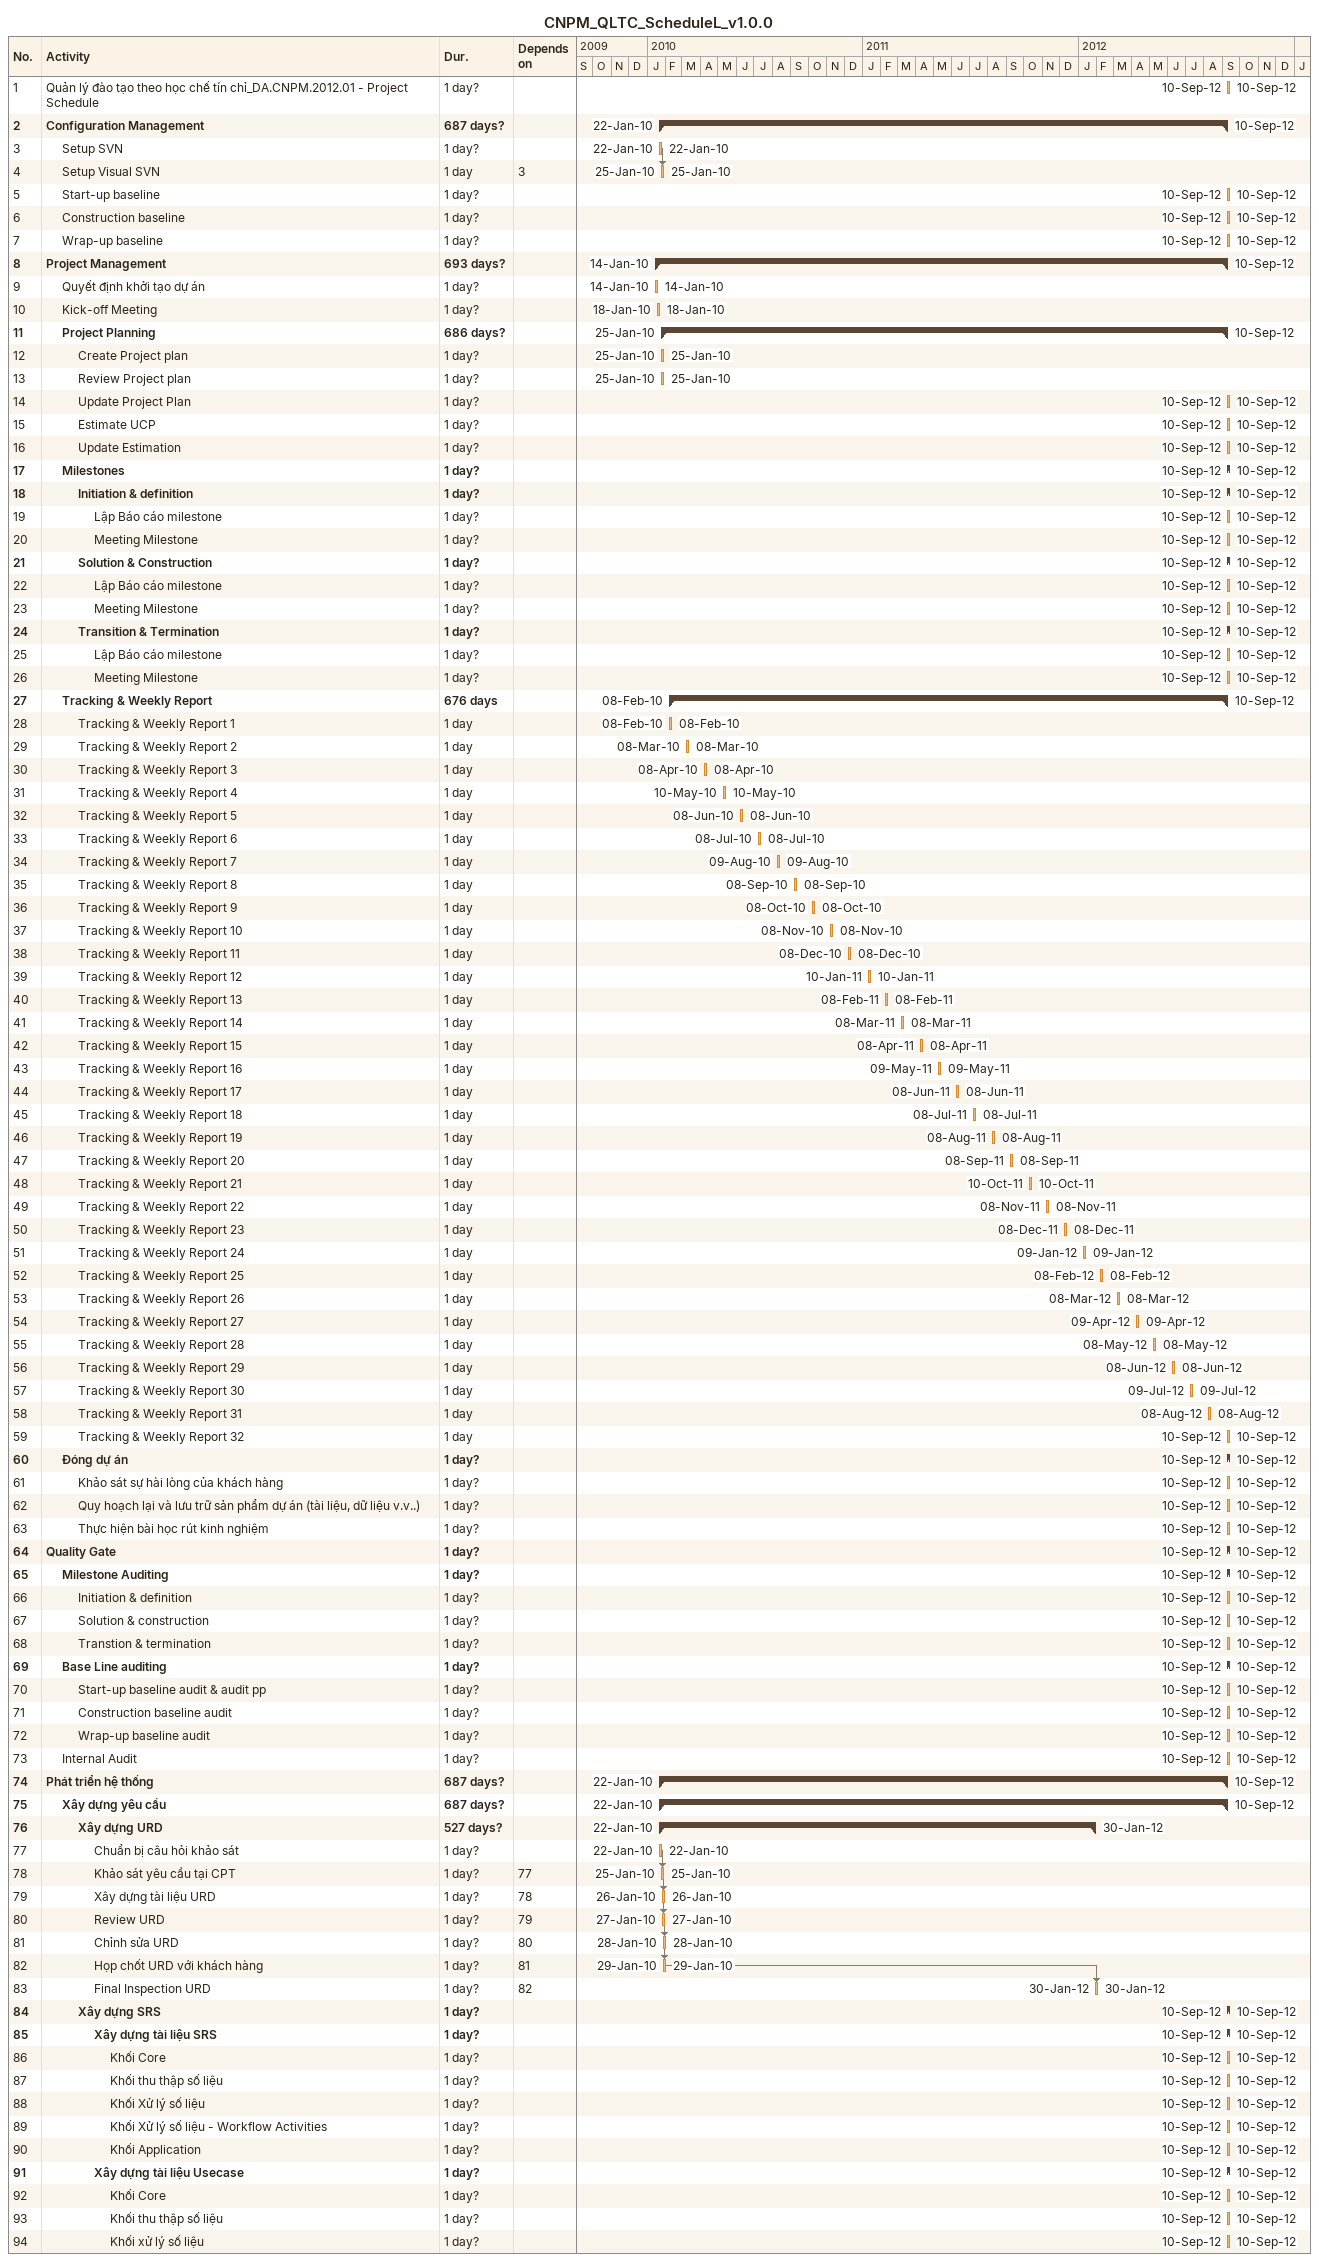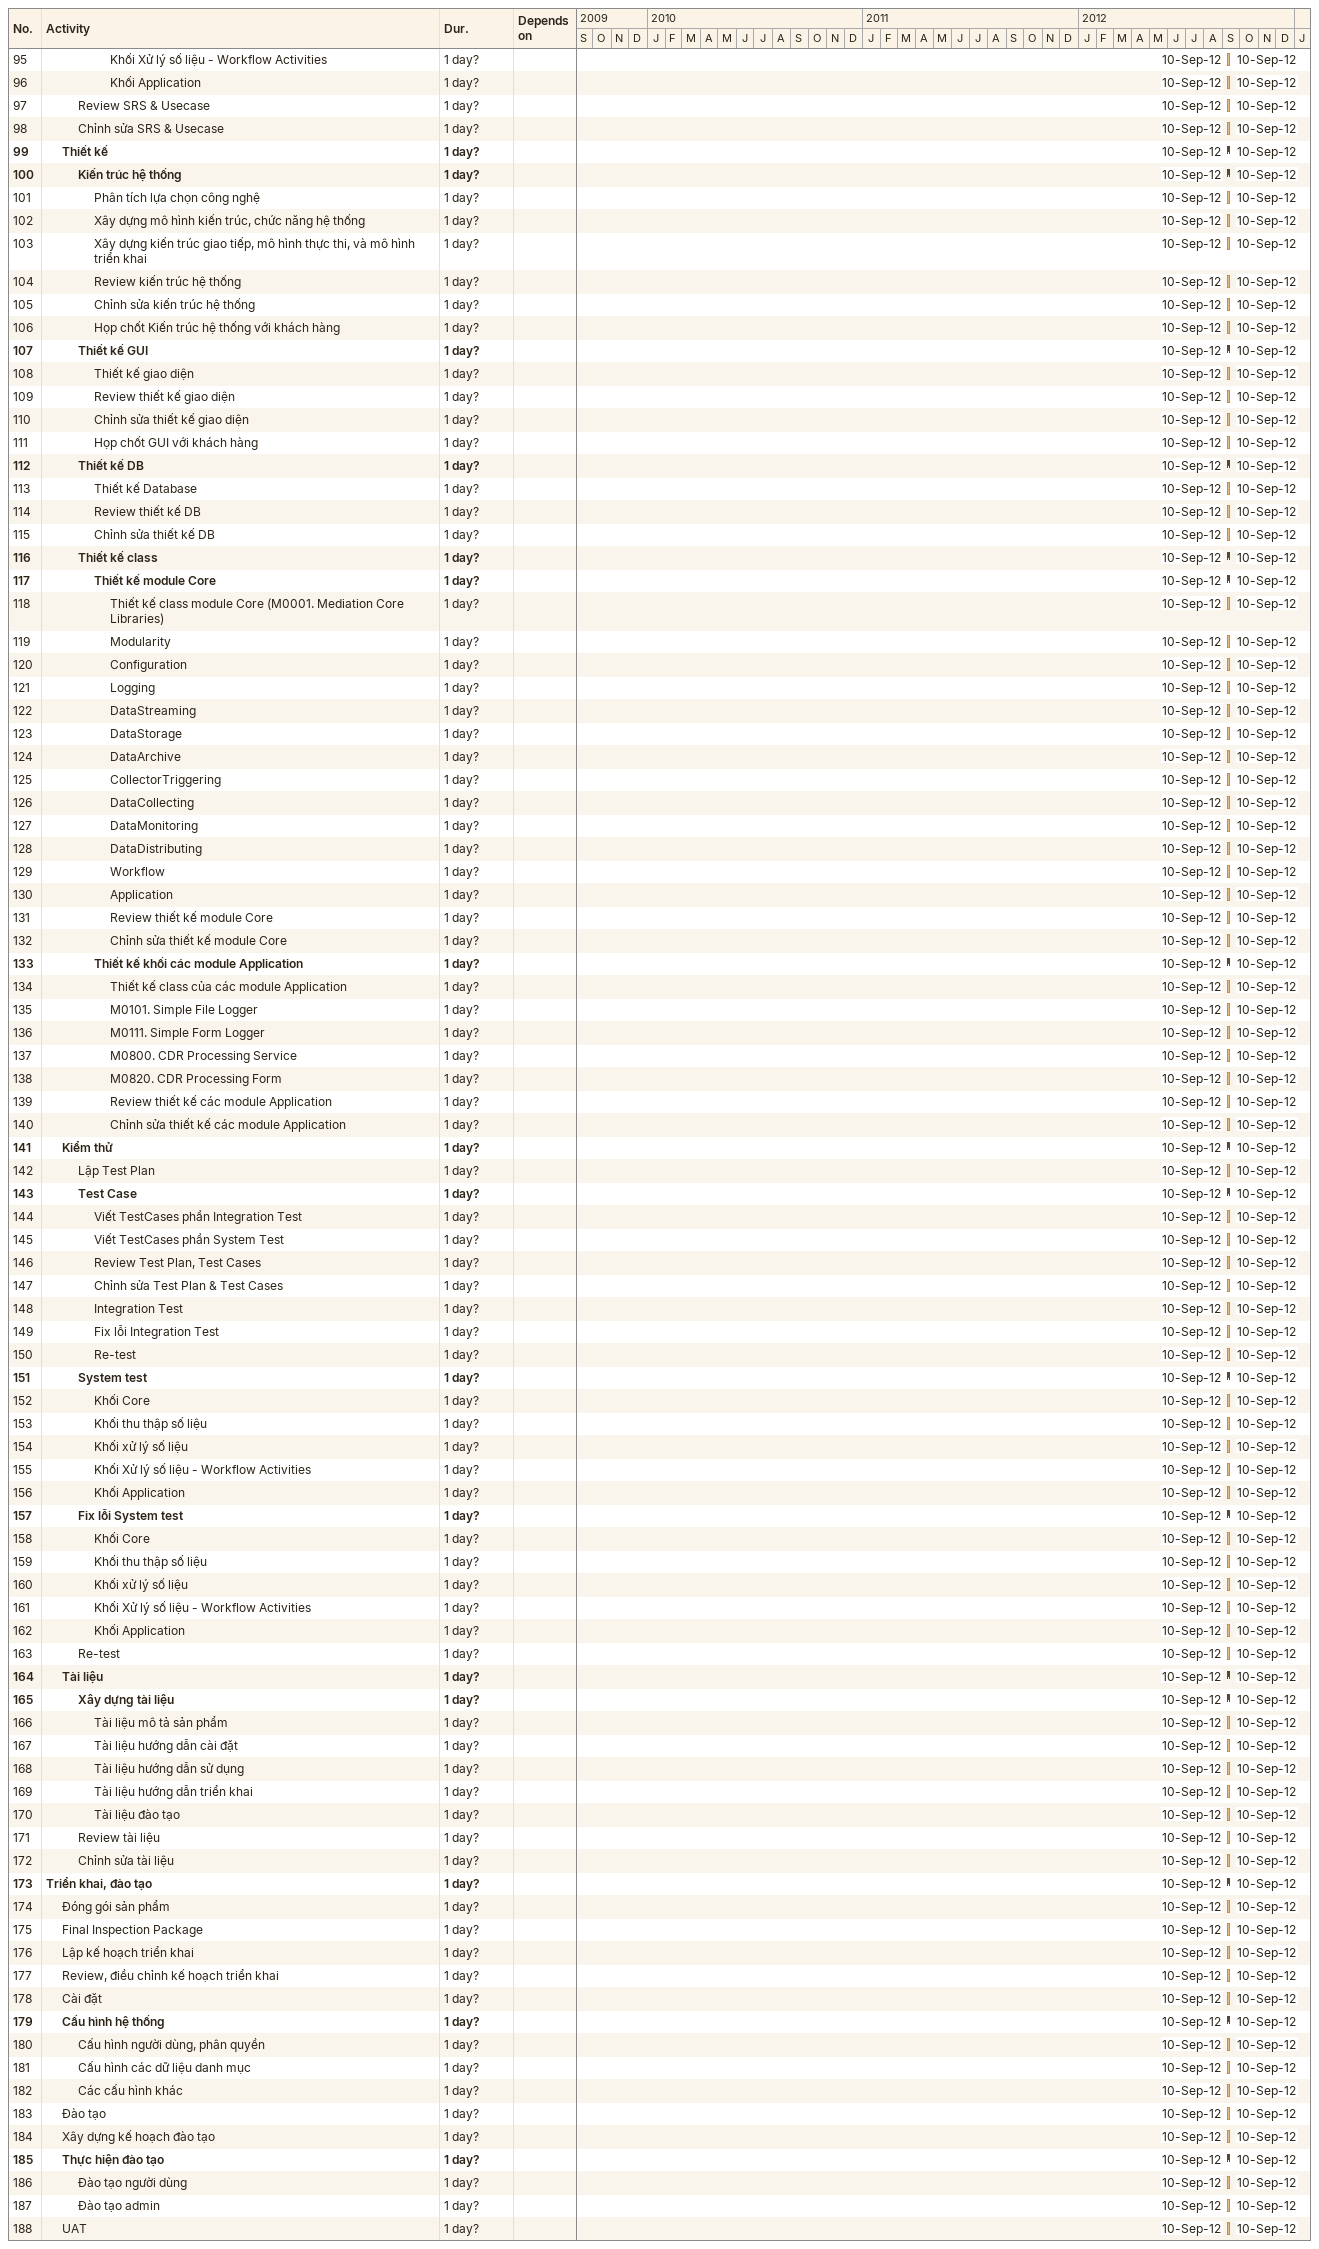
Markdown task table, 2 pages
CNPM_QLTC_ScheduleL_v1.0.0

| ID | Level | Task | Duration | Start | Finish | Predecessors |
|---|---|---|---|---|---|---|
| 1 | 1 | Quản lý đào tạo theo học chế tín chỉ_DA.CNPM.2012.01 - Project Schedule | 1d? | 2012-09-10 | 2012-09-10 |  |
| 2 | 1 | **Configuration Management** | 687d? | 2010-01-22 | 2012-09-10 |  |
| 3 | 2 | Setup SVN | 1d? | 2010-01-22 | 2010-01-22 |  |
| 4 | 2 | Setup Visual SVN | 1d | 2010-01-25 | 2010-01-25 | 3 |
| 5 | 2 | Start-up baseline | 1d? | 2012-09-10 | 2012-09-10 |  |
| 6 | 2 | Construction baseline | 1d? | 2012-09-10 | 2012-09-10 |  |
| 7 | 2 | Wrap-up baseline | 1d? | 2012-09-10 | 2012-09-10 |  |
| 8 | 1 | **Project Management** | 693d? | 2010-01-14 | 2012-09-10 |  |
| 9 | 2 | Quyết định khởi tạo dự án | 1d? | 2010-01-14 | 2010-01-14 |  |
| 10 | 2 | Kick-off Meeting | 1d? | 2010-01-18 | 2010-01-18 |  |
| 11 | 2 | **Project Planning** | 686d? | 2010-01-25 | 2012-09-10 |  |
| 12 | 3 | Create Project plan | 1d? | 2010-01-25 | 2010-01-25 |  |
| 13 | 3 | Review Project plan | 1d? | 2010-01-25 | 2010-01-25 |  |
| 14 | 3 | Update Project Plan | 1d? | 2012-09-10 | 2012-09-10 |  |
| 15 | 3 | Estimate UCP | 1d? | 2012-09-10 | 2012-09-10 |  |
| 16 | 3 | Update Estimation | 1d? | 2012-09-10 | 2012-09-10 |  |
| 17 | 2 | **Milestones** | 1d? | 2012-09-10 | 2012-09-10 |  |
| 18 | 3 | **Initiation & definition** | 1d? | 2012-09-10 | 2012-09-10 |  |
| 19 | 4 | Lập Báo cáo milestone | 1d? | 2012-09-10 | 2012-09-10 |  |
| 20 | 4 | Meeting Milestone | 1d? | 2012-09-10 | 2012-09-10 |  |
| 21 | 3 | **Solution & Construction** | 1d? | 2012-09-10 | 2012-09-10 |  |
| 22 | 4 | Lập Báo cáo milestone | 1d? | 2012-09-10 | 2012-09-10 |  |
| 23 | 4 | Meeting Milestone | 1d? | 2012-09-10 | 2012-09-10 |  |
| 24 | 3 | **Transition & Termination** | 1d? | 2012-09-10 | 2012-09-10 |  |
| 25 | 4 | Lập Báo cáo milestone | 1d? | 2012-09-10 | 2012-09-10 |  |
| 26 | 4 | Meeting Milestone | 1d? | 2012-09-10 | 2012-09-10 |  |
| 27 | 2 | **Tracking & Weekly Report** | 676d | 2010-02-08 | 2012-09-10 |  |
| 28 | 3 | Tracking & Weekly Report 1 | 1d | 2010-02-08 | 2010-02-08 |  |
| 29 | 3 | Tracking & Weekly Report 2 | 1d | 2010-03-08 | 2010-03-08 |  |
| 30 | 3 | Tracking & Weekly Report 3 | 1d | 2010-04-08 | 2010-04-08 |  |
| 31 | 3 | Tracking & Weekly Report 4 | 1d | 2010-05-10 | 2010-05-10 |  |
| 32 | 3 | Tracking & Weekly Report 5 | 1d | 2010-06-08 | 2010-06-08 |  |
| 33 | 3 | Tracking & Weekly Report 6 | 1d | 2010-07-08 | 2010-07-08 |  |
| 34 | 3 | Tracking & Weekly Report 7 | 1d | 2010-08-09 | 2010-08-09 |  |
| 35 | 3 | Tracking & Weekly Report 8 | 1d | 2010-09-08 | 2010-09-08 |  |
| 36 | 3 | Tracking & Weekly Report 9 | 1d | 2010-10-08 | 2010-10-08 |  |
| 37 | 3 | Tracking & Weekly Report 10 | 1d | 2010-11-08 | 2010-11-08 |  |
| 38 | 3 | Tracking & Weekly Report 11 | 1d | 2010-12-08 | 2010-12-08 |  |
| 39 | 3 | Tracking & Weekly Report 12 | 1d | 2011-01-10 | 2011-01-10 |  |
| 40 | 3 | Tracking & Weekly Report 13 | 1d | 2011-02-08 | 2011-02-08 |  |
| 41 | 3 | Tracking & Weekly Report 14 | 1d | 2011-03-08 | 2011-03-08 |  |
| 42 | 3 | Tracking & Weekly Report 15 | 1d | 2011-04-08 | 2011-04-08 |  |
| 43 | 3 | Tracking & Weekly Report 16 | 1d | 2011-05-09 | 2011-05-09 |  |
| 44 | 3 | Tracking & Weekly Report 17 | 1d | 2011-06-08 | 2011-06-08 |  |
| 45 | 3 | Tracking & Weekly Report 18 | 1d | 2011-07-08 | 2011-07-08 |  |
| 46 | 3 | Tracking & Weekly Report 19 | 1d | 2011-08-08 | 2011-08-08 |  |
| 47 | 3 | Tracking & Weekly Report 20 | 1d | 2011-09-08 | 2011-09-08 |  |
| 48 | 3 | Tracking & Weekly Report 21 | 1d | 2011-10-10 | 2011-10-10 |  |
| 49 | 3 | Tracking & Weekly Report 22 | 1d | 2011-11-08 | 2011-11-08 |  |
| 50 | 3 | Tracking & Weekly Report 23 | 1d | 2011-12-08 | 2011-12-08 |  |
| 51 | 3 | Tracking & Weekly Report 24 | 1d | 2012-01-09 | 2012-01-09 |  |
| 52 | 3 | Tracking & Weekly Report 25 | 1d | 2012-02-08 | 2012-02-08 |  |
| 53 | 3 | Tracking & Weekly Report 26 | 1d | 2012-03-08 | 2012-03-08 |  |
| 54 | 3 | Tracking & Weekly Report 27 | 1d | 2012-04-09 | 2012-04-09 |  |
| 55 | 3 | Tracking & Weekly Report 28 | 1d | 2012-05-08 | 2012-05-08 |  |
| 56 | 3 | Tracking & Weekly Report 29 | 1d | 2012-06-08 | 2012-06-08 |  |
| 57 | 3 | Tracking & Weekly Report 30 | 1d | 2012-07-09 | 2012-07-09 |  |
| 58 | 3 | Tracking & Weekly Report 31 | 1d | 2012-08-08 | 2012-08-08 |  |
| 59 | 3 | Tracking & Weekly Report 32 | 1d | 2012-09-10 | 2012-09-10 |  |
| 60 | 2 | **Đóng dự án** | 1d? | 2012-09-10 | 2012-09-10 |  |
| 61 | 3 | Khảo sát sự hài lòng của khách hàng | 1d? | 2012-09-10 | 2012-09-10 |  |
| 62 | 3 | Quy hoạch lại và lưu trữ sản phẩm dự án (tài liệu, dữ liệu v.v..) | 1d? | 2012-09-10 | 2012-09-10 |  |
| 63 | 3 | Thực hiện bài học rút kinh nghiệm | 1d? | 2012-09-10 | 2012-09-10 |  |
| 64 | 1 | **Quality Gate** | 1d? | 2012-09-10 | 2012-09-10 |  |
| 65 | 2 | **Milestone Auditing** | 1d? | 2012-09-10 | 2012-09-10 |  |
| 66 | 3 | Initiation & definition | 1d? | 2012-09-10 | 2012-09-10 |  |
| 67 | 3 | Solution & construction | 1d? | 2012-09-10 | 2012-09-10 |  |
| 68 | 3 | Transtion & termination | 1d? | 2012-09-10 | 2012-09-10 |  |
| 69 | 2 | **Base Line auditing** | 1d? | 2012-09-10 | 2012-09-10 |  |
| 70 | 3 | Start-up baseline audit & audit pp | 1d? | 2012-09-10 | 2012-09-10 |  |
| 71 | 3 | Construction baseline audit | 1d? | 2012-09-10 | 2012-09-10 |  |
| 72 | 3 | Wrap-up baseline audit | 1d? | 2012-09-10 | 2012-09-10 |  |
| 73 | 2 | Internal Audit | 1d? | 2012-09-10 | 2012-09-10 |  |
| 74 | 1 | **Phát triển hệ thống** | 687d? | 2010-01-22 | 2012-09-10 |  |
| 75 | 2 | **Xây dựng yêu cầu** | 687d? | 2010-01-22 | 2012-09-10 |  |
| 76 | 3 | **Xây dựng URD** | 527d? | 2010-01-22 | 2012-01-30 |  |
| 77 | 4 | Chuẩn bị câu hỏi khảo sát | 1d? | 2010-01-22 | 2010-01-22 |  |
| 78 | 4 | Khảo sát yêu cầu tại CPT | 1d? | 2010-01-25 | 2010-01-25 | 77 |
| 79 | 4 | Xây dựng tài liệu URD | 1d? | 2010-01-26 | 2010-01-26 | 78 |
| 80 | 4 | Review URD | 1d? | 2010-01-27 | 2010-01-27 | 79 |
| 81 | 4 | Chỉnh sửa URD | 1d? | 2010-01-28 | 2010-01-28 | 80 |
| 82 | 4 | Họp chốt URD với khách hàng | 1d? | 2010-01-29 | 2010-01-29 | 81 |
| 83 | 4 | Final Inspection URD | 1d? | 2012-01-30 | 2012-01-30 | 82 |
| 84 | 3 | **Xây dựng SRS** | 1d? | 2012-09-10 | 2012-09-10 |  |
| 85 | 4 | **Xây dựng tài liệu SRS** | 1d? | 2012-09-10 | 2012-09-10 |  |
| 86 | 5 | Khối Core | 1d? | 2012-09-10 | 2012-09-10 |  |
| 87 | 5 | Khối thu thập số liệu | 1d? | 2012-09-10 | 2012-09-10 |  |
| 88 | 5 | Khối Xử lý số liệu | 1d? | 2012-09-10 | 2012-09-10 |  |
| 89 | 5 | Khối Xử lý số liệu - Workflow Activities | 1d? | 2012-09-10 | 2012-09-10 |  |
| 90 | 5 | Khối Application | 1d? | 2012-09-10 | 2012-09-10 |  |
| 91 | 4 | **Xây dựng tài liệu Usecase** | 1d? | 2012-09-10 | 2012-09-10 |  |
| 92 | 5 | Khối Core | 1d? | 2012-09-10 | 2012-09-10 |  |
| 93 | 5 | Khối thu thập số liệu | 1d? | 2012-09-10 | 2012-09-10 |  |
| 94 | 5 | Khối xử lý số liệu | 1d? | 2012-09-10 | 2012-09-10 |  |
| 95 | 5 | Khối Xử lý số liệu - Workflow Activities | 1d? | 2012-09-10 | 2012-09-10 |  |
| 96 | 5 | Khối Application | 1d? | 2012-09-10 | 2012-09-10 |  |
| 97 | 3 | Review SRS & Usecase | 1d? | 2012-09-10 | 2012-09-10 |  |
| 98 | 3 | Chỉnh sửa SRS & Usecase | 1d? | 2012-09-10 | 2012-09-10 |  |
| 99 | 2 | **Thiết kế** | 1d? | 2012-09-10 | 2012-09-10 |  |
| 100 | 3 | **Kiến trúc hệ thống** | 1d? | 2012-09-10 | 2012-09-10 |  |
| 101 | 4 | Phân tích lựa chọn công nghệ | 1d? | 2012-09-10 | 2012-09-10 |  |
| 102 | 4 | Xây dựng mô hình kiến trúc, chức năng hệ thống | 1d? | 2012-09-10 | 2012-09-10 |  |
| 103 | 4 | Xây dựng kiến trúc giao tiếp, mô hình thực thi, và mô hình triển khai | 1d? | 2012-09-10 | 2012-09-10 |  |
| 104 | 4 | Review kiến trúc hệ thống | 1d? | 2012-09-10 | 2012-09-10 |  |
| 105 | 4 | Chỉnh sửa kiến trúc hệ thống | 1d? | 2012-09-10 | 2012-09-10 |  |
| 106 | 4 | Họp chốt Kiến trúc hệ thống với khách hàng | 1d? | 2012-09-10 | 2012-09-10 |  |
| 107 | 3 | **Thiết kế GUI** | 1d? | 2012-09-10 | 2012-09-10 |  |
| 108 | 4 | Thiết kế giao diện | 1d? | 2012-09-10 | 2012-09-10 |  |
| 109 | 4 | Review thiết kế giao diện | 1d? | 2012-09-10 | 2012-09-10 |  |
| 110 | 4 | Chỉnh sửa thiết kế giao diện | 1d? | 2012-09-10 | 2012-09-10 |  |
| 111 | 4 | Họp chốt GUI với khách hàng | 1d? | 2012-09-10 | 2012-09-10 |  |
| 112 | 3 | **Thiết kế DB** | 1d? | 2012-09-10 | 2012-09-10 |  |
| 113 | 4 | Thiết kế Database | 1d? | 2012-09-10 | 2012-09-10 |  |
| 114 | 4 | Review thiết kế DB | 1d? | 2012-09-10 | 2012-09-10 |  |
| 115 | 4 | Chỉnh sửa thiết kế DB | 1d? | 2012-09-10 | 2012-09-10 |  |
| 116 | 3 | **Thiết kế class** | 1d? | 2012-09-10 | 2012-09-10 |  |
| 117 | 4 | **Thiết kế module Core** | 1d? | 2012-09-10 | 2012-09-10 |  |
| 118 | 5 | Thiết kế class module Core (M0001. Mediation Core Libraries) | 1d? | 2012-09-10 | 2012-09-10 |  |
| 119 | 5 | Modularity | 1d? | 2012-09-10 | 2012-09-10 |  |
| 120 | 5 | Configuration | 1d? | 2012-09-10 | 2012-09-10 |  |
| 121 | 5 | Logging | 1d? | 2012-09-10 | 2012-09-10 |  |
| 122 | 5 | DataStreaming | 1d? | 2012-09-10 | 2012-09-10 |  |
| 123 | 5 | DataStorage | 1d? | 2012-09-10 | 2012-09-10 |  |
| 124 | 5 | DataArchive | 1d? | 2012-09-10 | 2012-09-10 |  |
| 125 | 5 | CollectorTriggering | 1d? | 2012-09-10 | 2012-09-10 |  |
| 126 | 5 | DataCollecting | 1d? | 2012-09-10 | 2012-09-10 |  |
| 127 | 5 | DataMonitoring | 1d? | 2012-09-10 | 2012-09-10 |  |
| 128 | 5 | DataDistributing | 1d? | 2012-09-10 | 2012-09-10 |  |
| 129 | 5 | Workflow | 1d? | 2012-09-10 | 2012-09-10 |  |
| 130 | 5 | Application | 1d? | 2012-09-10 | 2012-09-10 |  |
| 131 | 5 | Review thiết kế module Core | 1d? | 2012-09-10 | 2012-09-10 |  |
| 132 | 5 | Chỉnh sửa thiết kế module Core | 1d? | 2012-09-10 | 2012-09-10 |  |
| 133 | 4 | **Thiết kế khối các module Application** | 1d? | 2012-09-10 | 2012-09-10 |  |
| 134 | 5 | Thiết kế class của các module Application | 1d? | 2012-09-10 | 2012-09-10 |  |
| 135 | 5 | M0101. Simple File Logger | 1d? | 2012-09-10 | 2012-09-10 |  |
| 136 | 5 | M0111. Simple Form Logger | 1d? | 2012-09-10 | 2012-09-10 |  |
| 137 | 5 | M0800. CDR Processing Service | 1d? | 2012-09-10 | 2012-09-10 |  |
| 138 | 5 | M0820. CDR Processing Form | 1d? | 2012-09-10 | 2012-09-10 |  |
| 139 | 5 | Review thiết kế các module Application | 1d? | 2012-09-10 | 2012-09-10 |  |
| 140 | 5 | Chỉnh sửa thiết kế các module Application | 1d? | 2012-09-10 | 2012-09-10 |  |
| 141 | 2 | **Kiểm thử** | 1d? | 2012-09-10 | 2012-09-10 |  |
| 142 | 3 | Lập Test Plan | 1d? | 2012-09-10 | 2012-09-10 |  |
| 143 | 3 | **Test Case** | 1d? | 2012-09-10 | 2012-09-10 |  |
| 144 | 4 | Viết TestCases phần Integration Test | 1d? | 2012-09-10 | 2012-09-10 |  |
| 145 | 4 | Viết TestCases phần System Test | 1d? | 2012-09-10 | 2012-09-10 |  |
| 146 | 4 | Review Test Plan, Test Cases | 1d? | 2012-09-10 | 2012-09-10 |  |
| 147 | 4 | Chỉnh sửa Test Plan & Test Cases | 1d? | 2012-09-10 | 2012-09-10 |  |
| 148 | 4 | Integration Test | 1d? | 2012-09-10 | 2012-09-10 |  |
| 149 | 4 | Fix lỗi Integration Test | 1d? | 2012-09-10 | 2012-09-10 |  |
| 150 | 4 | Re-test | 1d? | 2012-09-10 | 2012-09-10 |  |
| 151 | 3 | **System test** | 1d? | 2012-09-10 | 2012-09-10 |  |
| 152 | 4 | Khối Core | 1d? | 2012-09-10 | 2012-09-10 |  |
| 153 | 4 | Khối thu thập số liệu | 1d? | 2012-09-10 | 2012-09-10 |  |
| 154 | 4 | Khối xử lý số liệu | 1d? | 2012-09-10 | 2012-09-10 |  |
| 155 | 4 | Khối Xử lý số liệu - Workflow Activities | 1d? | 2012-09-10 | 2012-09-10 |  |
| 156 | 4 | Khối Application | 1d? | 2012-09-10 | 2012-09-10 |  |
| 157 | 3 | **Fix lỗi System test** | 1d? | 2012-09-10 | 2012-09-10 |  |
| 158 | 4 | Khối Core | 1d? | 2012-09-10 | 2012-09-10 |  |
| 159 | 4 | Khối thu thập số liệu | 1d? | 2012-09-10 | 2012-09-10 |  |
| 160 | 4 | Khối xử lý số liệu | 1d? | 2012-09-10 | 2012-09-10 |  |
| 161 | 4 | Khối Xử lý số liệu - Workflow Activities | 1d? | 2012-09-10 | 2012-09-10 |  |
| 162 | 4 | Khối Application | 1d? | 2012-09-10 | 2012-09-10 |  |
| 163 | 3 | Re-test | 1d? | 2012-09-10 | 2012-09-10 |  |
| 164 | 2 | **Tài liệu** | 1d? | 2012-09-10 | 2012-09-10 |  |
| 165 | 3 | **Xây dựng tài liệu** | 1d? | 2012-09-10 | 2012-09-10 |  |
| 166 | 4 | Tài liệu mô tả sản phẩm | 1d? | 2012-09-10 | 2012-09-10 |  |
| 167 | 4 | Tài liệu hướng dẫn cài đặt | 1d? | 2012-09-10 | 2012-09-10 |  |
| 168 | 4 | Tài liệu hướng dẫn sử dụng | 1d? | 2012-09-10 | 2012-09-10 |  |
| 169 | 4 | Tài liệu hướng dẫn triển khai | 1d? | 2012-09-10 | 2012-09-10 |  |
| 170 | 4 | Tài liệu đào tạo | 1d? | 2012-09-10 | 2012-09-10 |  |
| 171 | 3 | Review tài liệu | 1d? | 2012-09-10 | 2012-09-10 |  |
| 172 | 3 | Chỉnh sửa tài liệu | 1d? | 2012-09-10 | 2012-09-10 |  |
| 173 | 1 | **Triển khai, đào tạo** | 1d? | 2012-09-10 | 2012-09-10 |  |
| 174 | 2 | Đóng gói sản phẩm | 1d? | 2012-09-10 | 2012-09-10 |  |
| 175 | 2 | Final Inspection Package | 1d? | 2012-09-10 | 2012-09-10 |  |
| 176 | 2 | Lập kế hoạch triển khai | 1d? | 2012-09-10 | 2012-09-10 |  |
| 177 | 2 | Review, điều chỉnh kế hoạch triển khai | 1d? | 2012-09-10 | 2012-09-10 |  |
| 178 | 2 | Cài đặt | 1d? | 2012-09-10 | 2012-09-10 |  |
| 179 | 2 | **Cấu hình hệ thống** | 1d? | 2012-09-10 | 2012-09-10 |  |
| 180 | 3 | Cấu hình người dùng, phân quyền | 1d? | 2012-09-10 | 2012-09-10 |  |
| 181 | 3 | Cấu hình các dữ liệu danh mục | 1d? | 2012-09-10 | 2012-09-10 |  |
| 182 | 3 | Các cấu hình khác | 1d? | 2012-09-10 | 2012-09-10 |  |
| 183 | 2 | Đào tạo | 1d? | 2012-09-10 | 2012-09-10 |  |
| 184 | 2 | Xây dựng kế hoạch đào tạo | 1d? | 2012-09-10 | 2012-09-10 |  |
| 185 | 2 | **Thực hiện đào tạo** | 1d? | 2012-09-10 | 2012-09-10 |  |
| 186 | 3 | Đào tạo người dùng | 1d? | 2012-09-10 | 2012-09-10 |  |
| 187 | 3 | Đào tạo admin | 1d? | 2012-09-10 | 2012-09-10 |  |
| 188 | 2 | UAT | 1d? | 2012-09-10 | 2012-09-10 |  |
